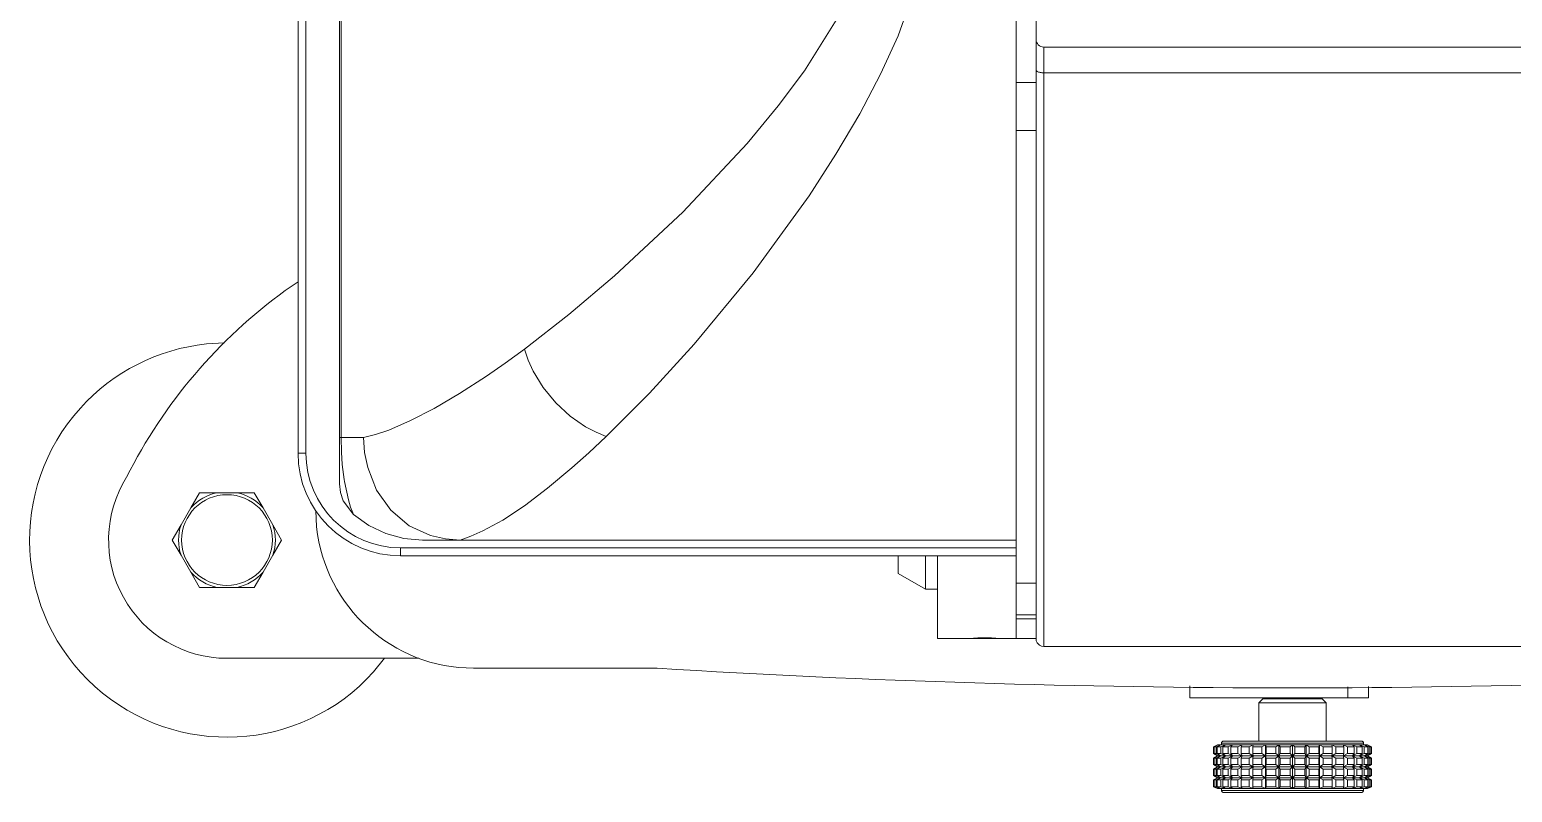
# Model space of a CAD drawing. Header units: millimetres. Extents: x -164867 to 807677, y -316775 to 513985.
# Drawn here: x 244687.3 to 245063, y 460272 to 460465.4 of the extents above; entities that cross this region are included whole.
import ezdxf

# ---------------------------------------------------------------- set-up
doc = ezdxf.new("R2010")
doc.units = ezdxf.units.MM
doc.layers.add('TECHNO', color=7, linetype='Continuous', lineweight=15)

# ---------------------------------------------------------------- blocks, each defined once
blk = doc.blocks.new('20_ Делитель округлитель S30')
at = {"transparency": 33554669}
for p, q in [((-329, 507.81), (-332.84, 505.59)), ((-325.16, 505.59), (-329, 507.81)), ((-337.16, 503.1), (-332.84, 505.59)), ((-325.16, 505.59), (-320.84, 503.1)), ((-337.16, 503.1), (-341, 500.88)), ((-341, 500.88), (-341, 496.45)), ((-317, 500.88), (-320.84, 503.1)), ((-317, 496.45), (-317, 500.88)), ((-341, 491.46), (-341, 496.45)), ((-317, 496.45), (-317, 491.46)), ((-279.27, 499.18), (-279.03, 494.59)), ((-359, 445.33), (-359, 493.95)), ((-341, 491.46), (-341, 487.02)), ((-317, 487.02), (-317, 491.46)), ((-341, 487.02), (-337.16, 484.81)), ((-332.84, 482.31), (-337.16, 484.81)), ((-320.84, 484.81), (-325.16, 482.31)), ((-320.84, 484.81), (-317, 487.02)), ((-332.84, 482.31), (-329, 480.1)), ((-329, 480.1), (-325.16, 482.31)), ((-263.55, 475.95), (-265.72, 479.17)), ((189, 475.95), (-307, 475.95)), ((-307, 473.95), (-307, 475.95)), ((189, 473.95), (-307, 473.95)), ((-321.54, 471.45), (-325.68, 471.23)), ((-322.54, 461.91), (-319.05, 464.53)), ((-322.54, 461.91), (-321.66, 462.25)), ((-321.66, 462.25), (-320.65, 462.61)), ((-320.65, 462.61), (-318.84, 463.16)), ((-319.05, 464.53), (-316.96, 465.22)), ((-318.84, 463.16), (-314.16, 464.16)), ((-316.96, 465.22), (-314.78, 465.45)), ((-314.78, 465.45), (-303, 465.45)), ((-314.16, 464.16), (-313.67, 464.25)), ((-313.67, 464.25), (-309.88, 464.73)), ((-309.88, 464.73), (-306.69, 464.96)), ((-306.69, 464.96), (-303, 465.05)), ((-303.04, 459.35), (-303, 462.27)), ((185, 465.45), (-303, 465.45)), ((-303, 465.05), (-303, 465.45)), ((185, 465.05), (-303, 465.05)), ((-303, 462.27), (-303, 465.05)), ((-322.54, 461.91), (-325.31, 458.02)), ((-310.65, 458.3), (-306.78, 459.08)), ((-306.78, 459.08), (-303.04, 459.35)), ((-303.04, 459.35), (-302.24, 456.34)), ((-359, 454), (-362.46, 456.8)), ((-325.31, 458.02), (-327.34, 453.72)), ((-321.42, 452.46), (-316.34, 456.04)), ((-316.34, 456.04), (-310.65, 458.3)), ((-302.24, 456.34), (-301.1, 452.94)), ((-327.34, 453.72), (-328.58, 449.11)), ((-325.36, 447.76), (-321.42, 452.46)), ((-301.1, 452.94), (-298.73, 447.42)), ((-333, 449.95), (-333, 293.95)), ((-331, 449.95), (-333, 449.95)), ((-331, 449.95), (-331, 293.95)), ((-328.58, 449.11), (-329, 444.37)), ((-327.87, 442.36), (-325.36, 447.76)), ((-298.73, 447.42), (-295.63, 441.42)), ((-329, 434.9), (-329, 444.37)), ((-328.73, 438.61), (-327.87, 442.36)), ((-295.63, 441.42), (-291.85, 434.99)), ((-329, 434.9), (-328.73, 438.61)), ((-329, 293.95), (-329, 434.9)), ((-329, 434.9), (-328.03, 432.17)), ((-328.03, 432.17), (-326.69, 429.08)), ((-291.85, 434.99), (-287.42, 428.18)), ((-361.5, 384.95), (-361.5, 431.45)), ((-326.69, 429.08), (-323.93, 424.06)), ((-287.42, 428.18), (-284.13, 423.45)), ((-323.93, 424.06), (-320.31, 418.6)), ((-284.13, 423.45), (-280.59, 418.59)), ((-320.31, 418.6), (-315.88, 412.75)), ((-283.36, 417.62), (-286.18, 416.33)), ((-280.59, 418.59), (-283.36, 417.62)), ((-280.59, 418.59), (-271.84, 407.36)), ((-290.35, 413.8), (-294.23, 410.63)), ((-286.18, 416.33), (-290.35, 413.8)), ((-315.88, 412.75), (-310.71, 406.55)), ((-294.23, 410.63), (-297.61, 406.98)), ((-310.71, 406.55), (-306.86, 402.25)), ((-297.61, 406.98), (-300.31, 403.07)), ((-271.84, 407.36), (-261.98, 395.72)), ((-306.86, 402.25), (-302.72, 397.83)), ((-300.31, 403.07), (-301.69, 400.43)), ((-301.69, 400.43), (-302.72, 397.83)), ((-302.72, 397.83), (-291.77, 386.92)), ((-261.98, 395.72), (-245.82, 378.46)), ((-291.77, 386.92), (-279.34, 375.58)), ((-245.82, 378.46), (-228.4, 362.14)), ((-279.34, 375.58), (-261.23, 360.65)), ((-228.4, 362.14), (-218.91, 354.28)), ((-261.23, 360.65), (-241.72, 346.47)), ((-218.91, 354.28), (-210.02, 347.63)), ((-241.72, 346.47), (-231.14, 339.63)), ((-210.02, 347.63), (-192.41, 336.67)), ((-231.14, 339.63), (-220.91, 333.63)), ((-220.91, 333.63), (-210.87, 328.37)), ((-210.87, 328.37), (-201.13, 323.91)), ((-337.5, 323.85), (-341.5, 316.92)), ((-333.25, 323.85), (-337.5, 323.85)), ((-333, 323.85), (-333.25, 323.85)), ((-201.13, 323.91), (-181.85, 317.12)), ((-334.08, 316.92), (-341.5, 316.92)), ((-341.5, 313.95), (-341.5, 316.92)), ((-333, 316.92), (-334.08, 316.92)), ((-354, 305.4), (-354, 313.95)), ((-335.05, 313.95), (-354, 313.95)), ((-333, 313.95), (-335.05, 313.95)), ((-354, 305.4), (-354, 298.5)), ((-353.98, 305.24), (-354, 305.4)), ((-353.93, 304.79), (-353.98, 305.24)), ((-353.89, 304.36), (-353.93, 304.79)), ((-353.84, 303.66), (-353.89, 304.36)), ((-353.79, 302.58), (-353.84, 303.66)), ((-353.84, 300.25), (-353.79, 301.33)), ((-353.78, 301.95), (-353.79, 302.58)), ((-353.79, 301.33), (-353.78, 301.95)), ((-354, 298.5), (-353.98, 298.66)), ((-354, 289.95), (-354, 298.5)), ((-353.98, 298.66), (-353.93, 299.11)), ((-353.93, 299.11), (-353.89, 299.55)), ((-353.89, 299.55), (-353.84, 300.25)), ((-354, 293.95), (-354, 288.95)), ((-349, 293.95), (-354, 293.95)), ((-347.94, 293.95), (-349, 293.95)), ((-349, 293.95), (-349, 288.95)), ((-347.94, 288.95), (-347.94, 293.95)), ((-339.97, 293.95), (-347.94, 293.95)), ((-339.97, 293.95), (-225.16, 293.95)), ((-339.97, 288.95), (-339.97, 293.95)), ((-225.16, 288.95), (-225.16, 293.95)), ((-213, 293.95), (-225.16, 293.95)), ((-213, 293.95), (-115.57, 293.95)), ((-213, 288.95), (-213, 293.95)), ((-354, 289.95), (-354, 288.95)), ((-356, 286.95), (-355.91, 287.53)), ((-356, 286.95), (-356, 160.95)), ((-210.5, 286.95), (-356, 286.95)), ((-355.91, 287.53), (-355.66, 288.07)), ((-355.66, 288.07), (-355.33, 288.43)), ((-355.33, 288.43), (-355.11, 288.62)), ((-355.11, 288.62), (-354.58, 288.87)), ((-354.58, 288.87), (-354, 288.95)), ((-349, 288.95), (-354, 288.95)), ((-225.94, 288.95), (-354, 288.95)), ((-347.94, 288.95), (-349, 288.95)), ((-339.97, 288.95), (-347.94, 288.95)), ((-339.97, 288.95), (-225.16, 288.95)), ((-213, 288.95), (-225.94, 288.95)), ((-213, 288.95), (-225.16, 288.95)), ((-213, 288.95), (-205.07, 288.95)), ((-210.5, 286.95), (-210.5, 160.95)), ((-210.5, 286.95), (-204, 286.95)), ((-205.07, 288.95), (-202, 288.95)), ((-205.07, 288.95), (-204.29, 288.95)), ((-204.29, 288.95), (-202, 288.95)), ((-204, 160.95), (-204, 286.95)), ((-202, 288.95), (-116, 288.95)), ((-117.57, 288.95), (-202, 288.95)), ((-369, 249.95), (-369, 209.95)), ((-369, 249.95), (-366.01, 249.95)), ((-393, 241.51), (-392.99, 241.57)), ((-393, 241.07), (-393, 241.51)), ((-393, 241.07), (-393, 206.45)), ((-392.99, 241.57), (-392.96, 241.64)), ((-392.96, 241.64), (-392.93, 241.7)), ((-392.93, 241.7), (-392.89, 241.76)), ((-392.89, 241.76), (-392.85, 241.81)), ((-392.85, 241.81), (-392.79, 241.86)), ((-392.79, 241.86), (-392.73, 241.89)), ((-392.73, 241.89), (-392.67, 241.92)), ((-392.67, 241.92), (-392.6, 241.94)), ((-392.6, 241.94), (-392.53, 241.95)), ((-392.53, 241.95), (-392.5, 241.95)), ((-392.5, 241.95), (-392.5, 236)), ((-392.5, 241.95), (-392.04, 241.95)), ((-391.57, 243.95), (-392.04, 242.95)), ((-392.04, 242.87), (-391.57, 243.91)), ((-391.57, 243.81), (-392.04, 242.87)), ((-392.04, 242.23), (-391.57, 243.34)), ((-391.57, 243.02), (-392.04, 242.23)), ((-392.04, 242.95), (-392.04, 242.87)), ((-392.04, 242.87), (-392.04, 242.23)), ((-392.04, 242.23), (-392.04, 240.96)), ((-392.04, 240.96), (-391.57, 242.1)), ((-391.57, 241.59), (-392.04, 240.96)), ((-392.04, 240.96), (-392.04, 239.12)), ((-391.57, 243.91), (-391.57, 243.95)), ((-389.85, 243.95), (-391.57, 243.95)), ((-389.85, 243.91), (-391.57, 243.91)), ((-391.57, 243.34), (-391.57, 243.81)), ((-389.85, 243.81), (-391.57, 243.81)), ((-389.85, 243.34), (-391.57, 243.34)), ((-391.57, 242.1), (-391.57, 243.02)), ((-389.85, 243.02), (-391.57, 243.02)), ((-389.85, 242.1), (-391.57, 242.1)), ((-391.57, 240.25), (-391.57, 241.59)), ((-389.85, 241.59), (-391.57, 241.59)), ((-389.85, 243.91), (-389.85, 243.95)), ((-389.85, 243.95), (-389.27, 242.95)), ((-389.27, 242.87), (-389.85, 243.91)), ((-389.85, 243.81), (-389.27, 242.87)), ((-389.85, 243.34), (-389.85, 243.81)), ((-389.27, 242.23), (-389.85, 243.34)), ((-389.85, 242.1), (-389.85, 243.02)), ((-389.85, 243.02), (-389.27, 242.23)), ((-389.27, 240.96), (-389.85, 242.1)), ((-389.85, 241.59), (-389.27, 240.96)), ((-389.85, 240.25), (-389.85, 241.59)), ((-389.27, 242.95), (-388.69, 243.95)), ((-388.69, 243.91), (-389.27, 242.87)), ((-389.27, 242.87), (-388.69, 243.81)), ((-388.69, 243.34), (-389.27, 242.23)), ((-389.27, 242.23), (-388.69, 243.02)), ((-389.27, 242.95), (-389.27, 242.87)), ((-389.27, 242.87), (-389.27, 242.23)), ((-389.27, 242.23), (-389.27, 240.96)), ((-388.69, 242.1), (-389.27, 240.96)), ((-389.27, 240.96), (-388.69, 241.59)), ((-389.27, 240.96), (-389.27, 239.12)), ((-388.69, 243.95), (-388.69, 243.91)), ((-387.08, 243.95), (-388.69, 243.95)), ((-387.08, 243.91), (-388.69, 243.91)), ((-388.69, 243.81), (-388.69, 243.34)), ((-387.08, 243.81), (-388.69, 243.81)), ((-387.08, 243.34), (-388.69, 243.34)), ((-387.08, 243.02), (-388.69, 243.02)), ((-388.69, 243.02), (-388.69, 242.1)), ((-387.08, 242.1), (-388.69, 242.1)), ((-388.69, 241.59), (-388.69, 240.25)), ((-387.08, 241.59), (-388.69, 241.59)), ((-387.08, 243.91), (-387.08, 243.95)), ((-387.08, 243.95), (-386.5, 242.95)), ((-386.5, 242.87), (-387.08, 243.91)), ((-387.08, 243.34), (-387.08, 243.81)), ((-387.08, 243.81), (-386.5, 242.87)), ((-386.5, 242.23), (-387.08, 243.34)), ((-387.08, 242.1), (-387.08, 243.02)), ((-387.08, 243.02), (-386.5, 242.23)), ((-386.5, 240.96), (-387.08, 242.1)), ((-387.08, 240.25), (-387.08, 241.59)), ((-387.08, 241.59), (-386.5, 240.96)), ((-385.92, 243.95), (-386.5, 242.95)), ((-385.92, 243.91), (-386.5, 242.87)), ((-386.5, 242.87), (-385.92, 243.81)), ((-385.92, 243.34), (-386.5, 242.23)), ((-386.5, 242.23), (-385.92, 243.02)), ((-386.5, 242.95), (-386.5, 242.87)), ((-386.5, 242.87), (-386.5, 242.23)), ((-386.5, 242.23), (-386.5, 240.96)), ((-385.92, 242.1), (-386.5, 240.96)), ((-386.5, 240.96), (-385.92, 241.59)), ((-386.5, 240.96), (-386.5, 239.12)), ((-385.92, 243.95), (-385.92, 243.91)), ((-384.31, 243.95), (-385.92, 243.95)), ((-384.31, 243.91), (-385.92, 243.91)), ((-384.31, 243.81), (-385.92, 243.81)), ((-385.92, 243.81), (-385.92, 243.34)), ((-384.31, 243.34), (-385.92, 243.34)), ((-385.92, 243.02), (-385.92, 242.1)), ((-384.31, 243.02), (-385.92, 243.02)), ((-384.31, 242.1), (-385.92, 242.1)), ((-385.92, 241.59), (-385.92, 240.25)), ((-384.31, 241.59), (-385.92, 241.59)), ((-384.31, 243.91), (-384.31, 243.95)), ((-384.31, 243.95), (-383.73, 242.95)), ((-383.73, 242.87), (-384.31, 243.91)), ((-384.31, 243.81), (-383.73, 242.87)), ((-384.31, 243.34), (-384.31, 243.81)), ((-383.73, 242.23), (-384.31, 243.34)), ((-384.31, 242.1), (-384.31, 243.02)), ((-384.31, 243.02), (-383.73, 242.23)), ((-383.73, 240.96), (-384.31, 242.1)), ((-384.31, 240.25), (-384.31, 241.59)), ((-384.31, 241.59), (-383.73, 240.96)), ((-383.15, 243.95), (-383.73, 242.95)), ((-383.15, 243.91), (-383.73, 242.87)), ((-383.73, 242.87), (-383.15, 243.81)), ((-383.15, 243.34), (-383.73, 242.23)), ((-383.73, 242.23), (-383.15, 243.02)), ((-383.73, 242.95), (-383.73, 242.87)), ((-383.73, 242.87), (-383.73, 242.23)), ((-383.73, 242.23), (-383.73, 240.96)), ((-383.15, 242.1), (-383.73, 240.96)), ((-383.73, 240.96), (-383.15, 241.59)), ((-383.73, 240.96), (-383.73, 239.12)), ((-383.15, 243.95), (-383.15, 243.91)), ((-381.43, 243.95), (-383.15, 243.95)), ((-381.43, 243.91), (-383.15, 243.91)), ((-383.15, 243.81), (-383.15, 243.34)), ((-381.43, 243.81), (-383.15, 243.81)), ((-381.43, 243.34), (-383.15, 243.34)), ((-383.15, 243.02), (-383.15, 242.1)), ((-381.43, 243.02), (-383.15, 243.02)), ((-381.43, 242.1), (-383.15, 242.1)), ((-383.15, 241.59), (-383.15, 240.25)), ((-381.43, 241.59), (-383.15, 241.59)), ((-381.43, 243.95), (-381.43, 243.91)), ((-381.43, 243.95), (-380.96, 242.95)), ((-381.43, 243.91), (-380.96, 242.87)), ((-381.43, 243.81), (-381.43, 243.34)), ((-380.96, 242.87), (-381.43, 243.81)), ((-381.43, 243.34), (-380.96, 242.23)), ((-380.96, 242.23), (-381.43, 243.02)), ((-381.43, 243.02), (-381.43, 242.1)), ((-381.43, 242.1), (-380.96, 240.96)), ((-381.43, 241.59), (-381.43, 240.25)), ((-380.96, 240.96), (-381.43, 241.59)), ((-380.96, 242.95), (-380.96, 242.87)), ((-380.96, 242.87), (-380.96, 242.23)), ((-380.96, 242.23), (-380.96, 240.96)), ((-380.96, 241.95), (-380.5, 241.95)), ((-380.96, 240.96), (-380.96, 239.12)), ((-380.5, 241.95), (-380.5, 224.58)), ((-380.47, 241.95), (-380.5, 241.95)), ((-380.4, 241.94), (-380.47, 241.95)), ((-380.33, 241.92), (-380.4, 241.94)), ((-380.27, 241.89), (-380.33, 241.92)), ((-380.21, 241.86), (-380.27, 241.89)), ((-380.15, 241.81), (-380.21, 241.86)), ((-380.11, 241.76), (-380.15, 241.81)), ((-380.07, 241.7), (-380.11, 241.76)), ((-380.04, 241.64), (-380.07, 241.7)), ((-380.01, 241.57), (-380.04, 241.64)), ((-380, 241.51), (-380.01, 241.57)), ((-380, 241.45), (-380, 241.51)), ((-380, 241.45), (-380, 229.36)), ((-392.04, 239.12), (-391.57, 240.25)), ((-391.57, 239.56), (-392.04, 239.12)), ((-392.04, 239.12), (-392.04, 236.75)), ((-392.04, 236.75), (-391.57, 237.84)), ((-391.57, 237), (-392.04, 236.75)), ((-392.04, 236.75), (-392.04, 233.96)), ((-389.85, 240.25), (-391.57, 240.25)), ((-391.57, 237.84), (-391.57, 239.56)), ((-389.85, 239.56), (-391.57, 239.56)), ((-389.85, 237.84), (-391.57, 237.84)), ((-391.57, 234.96), (-391.57, 237)), ((-389.85, 237), (-391.57, 237)), ((-389.27, 239.12), (-389.85, 240.25)), ((-389.85, 237.84), (-389.85, 239.56)), ((-389.85, 239.56), (-389.27, 239.12)), ((-389.27, 236.75), (-389.85, 237.84)), ((-389.85, 234.96), (-389.85, 237)), ((-389.85, 237), (-389.27, 236.75)), ((-388.69, 240.25), (-389.27, 239.12)), ((-389.27, 239.12), (-388.69, 239.56)), ((-389.27, 239.12), (-389.27, 236.75)), ((-388.69, 237.84), (-389.27, 236.75)), ((-389.27, 236.75), (-388.69, 237)), ((-389.27, 236.75), (-389.27, 233.96)), ((-387.08, 240.25), (-388.69, 240.25)), ((-388.69, 239.56), (-388.69, 237.84)), ((-387.08, 239.56), (-388.69, 239.56)), ((-387.08, 237.84), (-388.69, 237.84)), ((-387.08, 237), (-388.69, 237)), ((-388.69, 237), (-388.69, 234.96)), ((-386.5, 239.12), (-387.08, 240.25)), ((-387.08, 237.84), (-387.08, 239.56)), ((-387.08, 239.56), (-386.5, 239.12)), ((-386.5, 236.75), (-387.08, 237.84)), ((-387.08, 234.96), (-387.08, 237)), ((-387.08, 237), (-386.5, 236.75)), ((-385.92, 240.25), (-386.5, 239.12)), ((-386.5, 239.12), (-385.92, 239.56)), ((-386.5, 239.12), (-386.5, 236.75)), ((-385.92, 237.84), (-386.5, 236.75)), ((-386.5, 236.75), (-385.92, 237)), ((-386.5, 236.75), (-386.5, 233.96)), ((-384.31, 240.25), (-385.92, 240.25)), ((-385.92, 239.56), (-385.92, 237.84)), ((-384.31, 239.56), (-385.92, 239.56)), ((-384.31, 237.84), (-385.92, 237.84)), ((-385.92, 237), (-385.92, 234.96)), ((-384.31, 237), (-385.92, 237)), ((-383.73, 239.12), (-384.31, 240.25)), ((-384.31, 237.84), (-384.31, 239.56)), ((-384.31, 239.56), (-383.73, 239.12)), ((-383.73, 236.75), (-384.31, 237.84)), ((-384.31, 237), (-383.73, 236.75)), ((-384.31, 234.96), (-384.31, 237)), ((-383.15, 240.25), (-383.73, 239.12)), ((-383.73, 239.12), (-383.15, 239.56)), ((-383.73, 239.12), (-383.73, 236.75)), ((-383.15, 237.84), (-383.73, 236.75)), ((-383.73, 236.75), (-383.15, 237)), ((-383.73, 236.75), (-383.73, 233.96)), ((-381.43, 240.25), (-383.15, 240.25)), ((-383.15, 239.56), (-383.15, 237.84)), ((-381.43, 239.56), (-383.15, 239.56)), ((-381.43, 237.84), (-383.15, 237.84)), ((-383.15, 237), (-383.15, 234.96)), ((-381.43, 237), (-383.15, 237)), ((-381.43, 240.25), (-380.96, 239.12)), ((-381.43, 239.56), (-381.43, 237.84)), ((-380.96, 239.12), (-381.43, 239.56)), ((-381.43, 237.84), (-380.96, 236.75)), ((-380.96, 236.75), (-381.43, 237)), ((-381.43, 237), (-381.43, 234.96)), ((-380.96, 239.12), (-380.96, 236.75)), ((-380.96, 236.75), (-380.96, 233.96)), ((-392.5, 236), (-392.5, 205.95)), ((-392.04, 233.96), (-391.57, 234.96)), ((-391.57, 233.99), (-392.04, 233.96)), ((-392.04, 233.96), (-392.04, 230.82)), ((-389.85, 234.96), (-391.57, 234.96)), ((-391.57, 231.71), (-391.57, 233.99)), ((-389.85, 233.99), (-391.57, 233.99)), ((-389.27, 233.96), (-389.85, 234.96)), ((-389.85, 231.71), (-389.85, 233.99)), ((-389.85, 233.99), (-389.27, 233.96)), ((-388.69, 234.96), (-389.27, 233.96)), ((-389.27, 233.96), (-388.69, 233.99)), ((-389.27, 233.96), (-389.27, 230.82)), ((-387.08, 234.96), (-388.69, 234.96)), ((-388.69, 233.99), (-388.69, 231.71)), ((-387.08, 233.99), (-388.69, 233.99)), ((-386.5, 233.96), (-387.08, 234.96)), ((-387.08, 231.71), (-387.08, 233.99)), ((-387.08, 233.99), (-386.5, 233.96)), ((-385.92, 234.96), (-386.5, 233.96)), ((-386.5, 233.96), (-385.92, 233.99)), ((-386.5, 233.96), (-386.5, 230.82)), ((-384.31, 234.96), (-385.92, 234.96)), ((-385.92, 233.99), (-385.92, 231.71)), ((-384.31, 233.99), (-385.92, 233.99)), ((-383.73, 233.96), (-384.31, 234.96)), ((-384.31, 231.71), (-384.31, 233.99)), ((-384.31, 233.99), (-383.73, 233.96)), ((-383.15, 234.96), (-383.73, 233.96)), ((-383.73, 233.96), (-383.15, 233.99)), ((-383.73, 233.96), (-383.73, 230.82)), ((-381.43, 234.96), (-383.15, 234.96)), ((-383.15, 233.99), (-383.15, 231.71)), ((-381.43, 233.99), (-383.15, 233.99)), ((-381.43, 234.96), (-380.96, 233.96)), ((-381.43, 233.99), (-381.43, 231.71)), ((-380.96, 233.96), (-381.43, 233.99)), ((-380.96, 233.96), (-380.96, 230.82)), ((-392.04, 230.82), (-391.57, 231.71)), ((-391.57, 230.64), (-392.04, 230.82)), ((-392.04, 230.82), (-392.04, 227.44)), ((-389.27, 230.82), (-392.04, 230.82)), ((-389.85, 231.71), (-391.57, 231.71)), ((-391.57, 228.19), (-391.57, 230.64)), ((-389.85, 230.64), (-391.57, 230.64)), ((-389.27, 230.82), (-389.85, 231.71)), ((-389.85, 230.64), (-389.27, 230.82)), ((-389.85, 228.19), (-389.85, 230.64)), ((-388.69, 231.71), (-389.27, 230.82)), ((-389.27, 230.82), (-388.69, 230.64)), ((-386.5, 230.82), (-389.27, 230.82)), ((-389.27, 230.82), (-389.27, 227.44)), ((-387.08, 231.71), (-388.69, 231.71)), ((-388.69, 230.64), (-388.69, 228.19)), ((-387.08, 230.64), (-388.69, 230.64)), ((-386.5, 230.82), (-387.08, 231.71)), ((-387.08, 230.64), (-386.5, 230.82)), ((-387.08, 228.19), (-387.08, 230.64)), ((-385.92, 231.71), (-386.5, 230.82)), ((-386.5, 230.82), (-386.5, 227.44)), ((-383.73, 230.82), (-386.5, 230.82)), ((-386.5, 230.82), (-385.92, 230.64)), ((-384.31, 231.71), (-385.92, 231.71)), ((-384.31, 230.64), (-385.92, 230.64)), ((-385.92, 230.64), (-385.92, 228.19)), ((-383.73, 230.82), (-384.31, 231.71)), ((-384.31, 230.64), (-383.73, 230.82)), ((-384.31, 228.19), (-384.31, 230.64)), ((-383.15, 231.71), (-383.73, 230.82)), ((-380.96, 230.82), (-383.73, 230.82)), ((-383.73, 230.82), (-383.73, 227.44)), ((-383.73, 230.82), (-383.15, 230.64)), ((-381.43, 231.71), (-383.15, 231.71)), ((-383.15, 230.64), (-383.15, 228.19)), ((-381.43, 230.64), (-383.15, 230.64)), ((-381.43, 231.71), (-380.96, 230.82)), ((-380.96, 230.82), (-381.43, 230.64)), ((-381.43, 230.64), (-381.43, 228.19)), ((-380.96, 230.82), (-380.96, 227.44)), ((-370.3, 232.45), (-380, 232.45)), ((-380, 229.36), (-380, 206.84)), ((-370.3, 232.45), (-370.3, 226.58)), ((-370.3, 232.45), (-369.3, 231.45)), ((-369.3, 231.45), (-369.3, 216.45)), ((-369, 229.29), (-369.3, 229.29)), ((-392.04, 227.44), (-391.57, 228.19)), ((-392.04, 227.44), (-392.04, 223.95)), ((-391.57, 227.06), (-392.04, 227.44)), ((-389.27, 227.44), (-392.04, 227.44)), ((-389.85, 228.19), (-391.57, 228.19)), ((-391.57, 224.53), (-391.57, 227.06)), ((-389.85, 227.06), (-391.57, 227.06)), ((-389.27, 227.44), (-389.85, 228.19)), ((-389.85, 227.06), (-389.27, 227.44)), ((-389.85, 224.53), (-389.85, 227.06)), ((-388.69, 228.19), (-389.27, 227.44)), ((-386.5, 227.44), (-389.27, 227.44)), ((-389.27, 227.44), (-389.27, 223.95)), ((-389.27, 227.44), (-388.69, 227.06)), ((-387.08, 228.19), (-388.69, 228.19)), ((-387.08, 227.06), (-388.69, 227.06)), ((-388.69, 227.06), (-388.69, 224.53)), ((-386.5, 227.44), (-387.08, 228.19)), ((-387.08, 227.06), (-386.5, 227.44)), ((-387.08, 224.53), (-387.08, 227.06)), ((-385.92, 228.19), (-386.5, 227.44)), ((-383.73, 227.44), (-386.5, 227.44)), ((-386.5, 227.44), (-385.92, 227.06)), ((-386.5, 227.44), (-386.5, 223.95)), ((-384.31, 228.19), (-385.92, 228.19)), ((-385.92, 227.06), (-385.92, 224.53)), ((-384.31, 227.06), (-385.92, 227.06)), ((-383.73, 227.44), (-384.31, 228.19)), ((-384.31, 227.06), (-383.73, 227.44)), ((-384.31, 224.53), (-384.31, 227.06)), ((-383.15, 228.19), (-383.73, 227.44)), ((-383.73, 227.44), (-383.15, 227.06)), ((-380.96, 227.44), (-383.73, 227.44)), ((-383.73, 227.44), (-383.73, 223.95)), ((-381.43, 228.19), (-383.15, 228.19)), ((-383.15, 227.06), (-383.15, 224.53)), ((-381.43, 227.06), (-383.15, 227.06)), ((-381.43, 228.19), (-380.96, 227.44)), ((-380.96, 227.44), (-381.43, 227.06)), ((-381.43, 227.06), (-381.43, 224.53)), ((-380.96, 227.44), (-380.96, 223.95)), ((-370.3, 226.58), (-370.3, 215.45)), ((-392.04, 223.95), (-391.57, 224.53)), ((-391.57, 223.38), (-392.04, 223.95)), ((-392.04, 223.95), (-392.04, 220.46)), ((-389.27, 223.95), (-392.04, 223.95)), ((-389.85, 224.53), (-391.57, 224.53)), ((-391.57, 220.84), (-391.57, 223.38)), ((-389.85, 223.38), (-391.57, 223.38)), ((-389.27, 223.95), (-389.85, 224.53)), ((-389.85, 223.38), (-389.27, 223.95)), ((-389.85, 220.84), (-389.85, 223.38)), ((-388.69, 224.53), (-389.27, 223.95)), ((-389.27, 223.95), (-388.69, 223.38)), ((-389.27, 223.95), (-389.27, 220.46)), ((-386.5, 223.95), (-389.27, 223.95)), ((-387.08, 224.53), (-388.69, 224.53)), ((-387.08, 223.38), (-388.69, 223.38)), ((-388.69, 223.38), (-388.69, 220.84)), ((-386.5, 223.95), (-387.08, 224.53)), ((-387.08, 223.38), (-386.5, 223.95)), ((-387.08, 220.84), (-387.08, 223.38)), ((-385.92, 224.53), (-386.5, 223.95)), ((-386.5, 223.95), (-386.5, 220.46)), ((-386.5, 223.95), (-385.92, 223.38)), ((-383.73, 223.95), (-386.5, 223.95)), ((-384.31, 224.53), (-385.92, 224.53)), ((-385.92, 223.38), (-385.92, 220.84)), ((-384.31, 223.38), (-385.92, 223.38)), ((-383.73, 223.95), (-384.31, 224.53)), ((-384.31, 223.38), (-383.73, 223.95)), ((-384.31, 220.84), (-384.31, 223.38)), ((-383.15, 224.53), (-383.73, 223.95)), ((-383.73, 223.95), (-383.15, 223.38)), ((-383.73, 223.95), (-383.73, 220.46)), ((-380.96, 223.95), (-383.73, 223.95)), ((-381.43, 224.53), (-383.15, 224.53)), ((-383.15, 223.38), (-383.15, 220.84)), ((-381.43, 223.38), (-383.15, 223.38)), ((-381.43, 224.53), (-380.96, 223.95)), ((-380.96, 223.95), (-381.43, 223.38)), ((-381.43, 223.38), (-381.43, 220.84)), ((-380.96, 223.95), (-380.96, 220.46)), ((-380.5, 224.58), (-380.5, 205.95)), ((-392.04, 220.46), (-391.57, 220.84)), ((-392.04, 220.46), (-392.04, 217.09)), ((-389.27, 220.46), (-392.04, 220.46)), ((-391.57, 219.72), (-392.04, 220.46)), ((-389.85, 220.84), (-391.57, 220.84)), ((-391.57, 217.26), (-391.57, 219.72)), ((-389.85, 219.72), (-391.57, 219.72)), ((-389.27, 220.46), (-389.85, 220.84)), ((-389.85, 219.72), (-389.27, 220.46)), ((-389.85, 217.26), (-389.85, 219.72)), ((-388.69, 220.84), (-389.27, 220.46)), ((-389.27, 220.46), (-389.27, 217.09)), ((-389.27, 220.46), (-388.69, 219.72)), ((-386.5, 220.46), (-389.27, 220.46)), ((-387.08, 220.84), (-388.69, 220.84)), ((-388.69, 219.72), (-388.69, 217.26)), ((-387.08, 219.72), (-388.69, 219.72)), ((-386.5, 220.46), (-387.08, 220.84)), ((-387.08, 219.72), (-386.5, 220.46)), ((-387.08, 217.26), (-387.08, 219.72)), ((-385.92, 220.84), (-386.5, 220.46)), ((-383.73, 220.46), (-386.5, 220.46)), ((-386.5, 220.46), (-386.5, 217.09)), ((-386.5, 220.46), (-385.92, 219.72)), ((-384.31, 220.84), (-385.92, 220.84)), ((-384.31, 219.72), (-385.92, 219.72)), ((-385.92, 219.72), (-385.92, 217.26)), ((-383.73, 220.46), (-384.31, 220.84)), ((-384.31, 219.72), (-383.73, 220.46)), ((-384.31, 217.26), (-384.31, 219.72)), ((-383.15, 220.84), (-383.73, 220.46)), ((-380.96, 220.46), (-383.73, 220.46)), ((-383.73, 220.46), (-383.73, 217.09)), ((-383.73, 220.46), (-383.15, 219.72)), ((-381.43, 220.84), (-383.15, 220.84)), ((-383.15, 219.72), (-383.15, 217.26)), ((-381.43, 219.72), (-383.15, 219.72)), ((-381.43, 220.84), (-380.96, 220.46)), ((-380.96, 220.46), (-381.43, 219.72)), ((-381.43, 219.72), (-381.43, 217.26)), ((-380.96, 220.46), (-380.96, 217.09)), ((-369, 218.62), (-369.3, 218.62)), ((-392.04, 217.09), (-391.57, 217.26)), ((-391.57, 216.2), (-392.04, 217.09)), ((-392.04, 217.09), (-392.04, 213.95)), ((-389.27, 217.09), (-392.04, 217.09)), ((-389.85, 217.26), (-391.57, 217.26)), ((-391.57, 213.92), (-391.57, 216.2)), ((-389.85, 216.2), (-391.57, 216.2)), ((-389.27, 217.09), (-389.85, 217.26)), ((-389.85, 216.2), (-389.27, 217.09)), ((-389.85, 213.92), (-389.85, 216.2)), ((-388.69, 217.26), (-389.27, 217.09)), ((-389.27, 217.09), (-389.27, 213.95)), ((-386.5, 217.09), (-389.27, 217.09)), ((-389.27, 217.09), (-388.69, 216.2)), ((-387.08, 217.26), (-388.69, 217.26)), ((-387.08, 216.2), (-388.69, 216.2)), ((-388.69, 216.2), (-388.69, 213.92)), ((-386.5, 217.09), (-387.08, 217.26)), ((-387.08, 216.2), (-386.5, 217.09)), ((-387.08, 213.92), (-387.08, 216.2)), ((-385.92, 217.26), (-386.5, 217.09)), ((-386.5, 217.09), (-386.5, 213.95)), ((-386.5, 217.09), (-385.92, 216.2)), ((-383.73, 217.09), (-386.5, 217.09)), ((-384.31, 217.26), (-385.92, 217.26)), ((-385.92, 216.2), (-385.92, 213.92)), ((-384.31, 216.2), (-385.92, 216.2)), ((-383.73, 217.09), (-384.31, 217.26)), ((-384.31, 216.2), (-383.73, 217.09)), ((-384.31, 213.92), (-384.31, 216.2)), ((-383.15, 217.26), (-383.73, 217.09)), ((-383.73, 217.09), (-383.15, 216.2)), ((-383.73, 217.09), (-383.73, 213.95)), ((-380.96, 217.09), (-383.73, 217.09)), ((-381.43, 217.26), (-383.15, 217.26)), ((-381.43, 216.2), (-383.15, 216.2)), ((-383.15, 216.2), (-383.15, 213.92)), ((-381.43, 217.26), (-380.96, 217.09)), ((-380.96, 217.09), (-381.43, 216.2)), ((-381.43, 216.2), (-381.43, 213.92)), ((-380.96, 217.09), (-380.96, 213.95)), ((-370.3, 215.45), (-380, 215.45)), ((-370.3, 215.45), (-369.3, 216.45)), ((-391.57, 212.94), (-392.04, 213.95)), ((-392.04, 213.95), (-391.57, 213.92)), ((-392.04, 213.95), (-392.04, 211.15)), ((-391.57, 210.06), (-392.04, 211.15)), ((-392.04, 211.15), (-391.57, 210.91)), ((-392.04, 211.15), (-392.04, 208.79)), ((-389.85, 213.92), (-391.57, 213.92)), ((-389.85, 212.94), (-391.57, 212.94)), ((-391.57, 210.91), (-391.57, 212.94)), ((-389.85, 210.91), (-391.57, 210.91)), ((-389.27, 213.95), (-389.85, 213.92)), ((-389.85, 212.94), (-389.27, 213.95)), ((-389.85, 210.91), (-389.85, 212.94)), ((-389.85, 210.06), (-389.27, 211.15)), ((-389.27, 211.15), (-389.85, 210.91)), ((-389.27, 213.95), (-388.69, 212.94)), ((-388.69, 213.92), (-389.27, 213.95)), ((-389.27, 213.95), (-389.27, 211.15)), ((-389.27, 211.15), (-388.69, 210.06)), ((-389.27, 211.15), (-389.27, 208.79)), ((-388.69, 210.91), (-389.27, 211.15)), ((-387.08, 213.92), (-388.69, 213.92)), ((-388.69, 212.94), (-388.69, 210.91)), ((-387.08, 212.94), (-388.69, 212.94)), ((-387.08, 210.91), (-388.69, 210.91)), ((-386.5, 213.95), (-387.08, 213.92)), ((-387.08, 212.94), (-386.5, 213.95)), ((-387.08, 210.91), (-387.08, 212.94)), ((-387.08, 210.06), (-386.5, 211.15)), ((-386.5, 211.15), (-387.08, 210.91)), ((-385.92, 213.92), (-386.5, 213.95)), ((-386.5, 213.95), (-385.92, 212.94)), ((-386.5, 213.95), (-386.5, 211.15)), ((-385.92, 210.91), (-386.5, 211.15)), ((-386.5, 211.15), (-386.5, 208.79)), ((-386.5, 211.15), (-385.92, 210.06)), ((-384.31, 213.92), (-385.92, 213.92)), ((-384.31, 212.94), (-385.92, 212.94)), ((-385.92, 212.94), (-385.92, 210.91)), ((-384.31, 210.91), (-385.92, 210.91)), ((-383.73, 213.95), (-384.31, 213.92)), ((-384.31, 212.94), (-383.73, 213.95)), ((-384.31, 210.91), (-384.31, 212.94)), ((-383.73, 211.15), (-384.31, 210.91)), ((-384.31, 210.06), (-383.73, 211.15)), ((-383.73, 213.95), (-383.73, 211.15)), ((-383.73, 213.95), (-383.15, 212.94)), ((-383.15, 213.92), (-383.73, 213.95)), ((-383.73, 211.15), (-383.73, 208.79)), ((-383.73, 211.15), (-383.15, 210.06)), ((-383.15, 210.91), (-383.73, 211.15)), ((-381.43, 213.92), (-383.15, 213.92)), ((-383.15, 212.94), (-383.15, 210.91)), ((-381.43, 212.94), (-383.15, 212.94)), ((-381.43, 210.91), (-383.15, 210.91)), ((-380.96, 213.95), (-381.43, 212.94)), ((-381.43, 213.92), (-380.96, 213.95)), ((-381.43, 212.94), (-381.43, 210.91)), ((-381.43, 210.91), (-380.96, 211.15)), ((-380.96, 211.15), (-381.43, 210.06)), ((-380.96, 213.95), (-380.96, 211.15)), ((-380.96, 211.15), (-380.96, 208.79)), ((-392.04, 208.79), (-392.04, 206.94)), ((-391.57, 207.65), (-392.04, 208.79)), ((-392.04, 208.79), (-391.57, 208.34)), ((-392.04, 206.94), (-392.04, 205.68)), ((-391.57, 205.8), (-392.04, 206.94)), ((-392.04, 206.94), (-391.57, 206.31)), ((-391.57, 208.34), (-391.57, 210.06)), ((-389.85, 210.06), (-391.57, 210.06)), ((-389.85, 208.34), (-391.57, 208.34)), ((-389.85, 207.65), (-391.57, 207.65)), ((-391.57, 206.31), (-391.57, 207.65)), ((-389.85, 208.34), (-389.85, 210.06)), ((-389.85, 207.65), (-389.27, 208.79)), ((-389.27, 208.79), (-389.85, 208.34)), ((-389.85, 206.31), (-389.85, 207.65)), ((-389.85, 205.8), (-389.27, 206.94)), ((-389.27, 206.94), (-389.85, 206.31)), ((-389.27, 208.79), (-388.69, 207.65)), ((-389.27, 208.79), (-389.27, 206.94)), ((-388.69, 208.34), (-389.27, 208.79)), ((-389.27, 206.94), (-388.69, 205.8)), ((-389.27, 206.94), (-389.27, 205.68)), ((-388.69, 206.31), (-389.27, 206.94)), ((-387.08, 210.06), (-388.69, 210.06)), ((-388.69, 210.06), (-388.69, 208.34)), ((-387.08, 208.34), (-388.69, 208.34)), ((-387.08, 207.65), (-388.69, 207.65)), ((-388.69, 207.65), (-388.69, 206.31)), ((-387.08, 208.34), (-387.08, 210.06)), ((-387.08, 207.65), (-386.5, 208.79)), ((-386.5, 208.79), (-387.08, 208.34)), ((-387.08, 206.31), (-387.08, 207.65)), ((-387.08, 205.8), (-386.5, 206.94)), ((-386.5, 206.94), (-387.08, 206.31)), ((-386.5, 208.79), (-386.5, 206.94)), ((-386.5, 208.79), (-385.92, 207.65)), ((-385.92, 208.34), (-386.5, 208.79)), ((-386.5, 206.94), (-385.92, 205.8)), ((-386.5, 206.94), (-386.5, 205.68)), ((-385.92, 206.31), (-386.5, 206.94)), ((-385.92, 210.06), (-385.92, 208.34)), ((-384.31, 210.06), (-385.92, 210.06)), ((-384.31, 208.34), (-385.92, 208.34)), ((-384.31, 207.65), (-385.92, 207.65)), ((-385.92, 207.65), (-385.92, 206.31)), ((-384.31, 208.34), (-384.31, 210.06)), ((-383.73, 208.79), (-384.31, 208.34)), ((-384.31, 207.65), (-383.73, 208.79)), ((-384.31, 206.31), (-384.31, 207.65)), ((-383.73, 206.94), (-384.31, 206.31)), ((-384.31, 205.8), (-383.73, 206.94)), ((-383.15, 208.34), (-383.73, 208.79)), ((-383.73, 208.79), (-383.73, 206.94)), ((-383.73, 208.79), (-383.15, 207.65)), ((-383.73, 206.94), (-383.15, 205.8)), ((-383.73, 206.94), (-383.73, 205.68)), ((-383.15, 206.31), (-383.73, 206.94)), ((-381.43, 210.06), (-383.15, 210.06)), ((-383.15, 210.06), (-383.15, 208.34)), ((-381.43, 208.34), (-383.15, 208.34)), ((-381.43, 207.65), (-383.15, 207.65)), ((-383.15, 207.65), (-383.15, 206.31)), ((-381.43, 210.06), (-381.43, 208.34)), ((-380.96, 208.79), (-381.43, 207.65)), ((-381.43, 208.34), (-380.96, 208.79)), ((-381.43, 207.65), (-381.43, 206.31)), ((-380.96, 206.94), (-381.43, 205.8)), ((-381.43, 206.31), (-380.96, 206.94)), ((-380.96, 208.79), (-380.96, 206.94)), ((-380.96, 206.94), (-380.96, 205.68)), ((-380, 206.84), (-380, 206.4)), ((-369, 209.95), (-369, 206.45)), ((-369, 209.95), (-366.24, 209.95)), ((-393, 206.4), (-393, 206.45)), ((-392.99, 206.33), (-393, 206.4)), ((-392.96, 206.27), (-392.99, 206.33)), ((-392.93, 206.2), (-392.96, 206.27)), ((-392.89, 206.14), (-392.93, 206.2)), ((-392.85, 206.09), (-392.89, 206.14)), ((-392.79, 206.05), (-392.85, 206.09)), ((-392.73, 206.01), (-392.79, 206.05)), ((-392.67, 205.98), (-392.73, 206.01)), ((-392.6, 205.96), (-392.67, 205.98)), ((-392.53, 205.95), (-392.6, 205.96)), ((-392.5, 205.95), (-392.53, 205.95)), ((-392.04, 205.95), (-392.5, 205.95)), ((-392.04, 205.68), (-392.04, 205.03)), ((-391.57, 204.57), (-392.04, 205.68)), ((-392.04, 205.68), (-391.57, 204.88)), ((-391.57, 203.99), (-392.04, 205.03)), ((-392.04, 205.03), (-391.57, 204.1)), ((-392.04, 205.03), (-392.04, 204.95)), ((-391.57, 203.95), (-392.04, 204.95)), ((-389.85, 206.31), (-391.57, 206.31)), ((-389.85, 205.8), (-391.57, 205.8)), ((-391.57, 204.88), (-391.57, 205.8)), ((-389.85, 204.88), (-391.57, 204.88)), ((-391.57, 204.1), (-391.57, 204.57)), ((-389.85, 204.57), (-391.57, 204.57)), ((-389.85, 204.1), (-391.57, 204.1)), ((-391.57, 203.95), (-391.57, 203.99)), ((-389.85, 203.99), (-391.57, 203.99)), ((-389.85, 203.95), (-391.57, 203.95)), ((-389.85, 204.88), (-389.85, 205.8)), ((-389.27, 205.68), (-389.85, 204.88)), ((-389.85, 204.57), (-389.27, 205.68)), ((-389.85, 203.99), (-389.27, 205.03)), ((-389.27, 205.03), (-389.85, 204.1)), ((-389.85, 203.95), (-389.27, 204.95)), ((-389.85, 204.1), (-389.85, 204.57)), ((-389.85, 203.95), (-389.85, 203.99)), ((-388.69, 204.88), (-389.27, 205.68)), ((-389.27, 205.68), (-388.69, 204.57)), ((-389.27, 205.68), (-389.27, 205.03)), ((-388.69, 204.1), (-389.27, 205.03)), ((-389.27, 205.03), (-389.27, 204.95)), ((-389.27, 205.03), (-388.69, 203.99)), ((-388.69, 203.95), (-389.27, 204.95)), ((-387.08, 206.31), (-388.69, 206.31)), ((-388.69, 205.8), (-388.69, 204.88)), ((-387.08, 205.8), (-388.69, 205.8)), ((-387.08, 204.88), (-388.69, 204.88)), ((-388.69, 204.57), (-388.69, 204.1)), ((-387.08, 204.57), (-388.69, 204.57)), ((-387.08, 204.1), (-388.69, 204.1)), ((-388.69, 203.99), (-388.69, 203.95)), ((-387.08, 203.99), (-388.69, 203.99)), ((-387.08, 203.95), (-388.69, 203.95)), ((-387.08, 204.88), (-387.08, 205.8)), ((-386.5, 205.68), (-387.08, 204.88)), ((-387.08, 204.57), (-386.5, 205.68)), ((-387.08, 203.99), (-386.5, 205.03)), ((-386.5, 205.03), (-387.08, 204.1)), ((-387.08, 203.95), (-386.5, 204.95)), ((-387.08, 204.1), (-387.08, 204.57)), ((-387.08, 203.95), (-387.08, 203.99)), ((-386.5, 205.68), (-385.92, 204.57)), ((-386.5, 205.68), (-386.5, 205.03)), ((-385.92, 204.88), (-386.5, 205.68)), ((-386.5, 205.03), (-385.92, 203.99)), ((-386.5, 205.03), (-386.5, 204.95)), ((-385.92, 204.1), (-386.5, 205.03)), ((-385.92, 203.95), (-386.5, 204.95)), ((-384.31, 206.31), (-385.92, 206.31)), ((-385.92, 205.8), (-385.92, 204.88)), ((-384.31, 205.8), (-385.92, 205.8)), ((-384.31, 204.88), (-385.92, 204.88)), ((-384.31, 204.57), (-385.92, 204.57)), ((-385.92, 204.57), (-385.92, 204.1)), ((-384.31, 204.1), (-385.92, 204.1)), ((-385.92, 203.99), (-385.92, 203.95)), ((-384.31, 203.99), (-385.92, 203.99)), ((-384.31, 203.95), (-385.92, 203.95)), ((-384.31, 204.88), (-384.31, 205.8)), ((-384.31, 204.57), (-383.73, 205.68)), ((-383.73, 205.68), (-384.31, 204.88)), ((-384.31, 203.99), (-383.73, 205.03)), ((-383.73, 205.03), (-384.31, 204.1)), ((-384.31, 203.95), (-383.73, 204.95)), ((-384.31, 204.1), (-384.31, 204.57)), ((-384.31, 203.95), (-384.31, 203.99)), ((-383.73, 205.68), (-383.15, 204.57)), ((-383.15, 204.88), (-383.73, 205.68)), ((-383.73, 205.68), (-383.73, 205.03)), ((-383.73, 205.03), (-383.15, 203.99)), ((-383.73, 205.03), (-383.73, 204.95)), ((-383.15, 204.1), (-383.73, 205.03)), ((-383.15, 203.95), (-383.73, 204.95)), ((-381.43, 206.31), (-383.15, 206.31)), ((-383.15, 205.8), (-383.15, 204.88)), ((-381.43, 205.8), (-383.15, 205.8)), ((-381.43, 204.88), (-383.15, 204.88)), ((-383.15, 204.57), (-383.15, 204.1)), ((-381.43, 204.57), (-383.15, 204.57)), ((-381.43, 204.1), (-383.15, 204.1)), ((-383.15, 203.99), (-383.15, 203.95)), ((-381.43, 203.99), (-383.15, 203.99)), ((-381.43, 203.95), (-383.15, 203.95)), ((-381.43, 205.8), (-381.43, 204.88)), ((-380.96, 205.68), (-381.43, 204.57)), ((-381.43, 204.88), (-380.96, 205.68)), ((-381.43, 204.1), (-380.96, 205.03)), ((-380.96, 205.03), (-381.43, 203.99)), ((-381.43, 203.95), (-380.96, 204.95)), ((-381.43, 204.57), (-381.43, 204.1)), ((-381.43, 203.99), (-381.43, 203.95)), ((-380.5, 205.95), (-380.96, 205.95)), ((-380.96, 205.68), (-380.96, 205.03)), ((-380.96, 205.03), (-380.96, 204.95)), ((-380.47, 205.95), (-380.5, 205.95)), ((-380.4, 205.96), (-380.47, 205.95)), ((-380.33, 205.98), (-380.4, 205.96)), ((-380.27, 206.01), (-380.33, 205.98)), ((-380.21, 206.05), (-380.27, 206.01)), ((-380.15, 206.09), (-380.21, 206.05)), ((-380.11, 206.14), (-380.15, 206.09)), ((-380.07, 206.2), (-380.11, 206.14)), ((-380.04, 206.27), (-380.07, 206.2)), ((-380.01, 206.33), (-380.04, 206.27)), ((-380, 206.4), (-380.01, 206.33)), ((-369, 206.45), (-369, 204.68)), ((-369, 204.68), (-366.14, 204.68))]:
    blk.add_line(p, q, dxfattribs=at)
for centre, radius, start, end in [((-329, 493.95), 50, 48, 228), ((-329, 493.95), 50, 6.0001, 48.0002), ((-329, 493.95), 30, 57.9299, 180), ((-372.05, 401.92), 131.43, 36, 63.3359), ((-329, 493.95), 11.5, 0, 180), ((-329, 493.95), 12.26, 71.7404, 108.2596), ((-329, 493.95), 12.26, 131.7405, 168.2597), ((-329, 493.95), 12.26, 11.7404, 48.2597), ((-329, 493.95), 11.5, 180, 0), ((-329, 493.95), 12.26, 191.7403, 228.2596), ((-329, 493.95), 12.26, 311.7403, 348.2596), ((-329, 493.95), 12.26, 251.7403, 288.2597), ((-307, 449.95), 26, 90, 180), ((-307, 449.95), 24, 90, 180), ((-321.5, 431.45), 40, 96, 180), ((2228.1, 223.95), 2594.6, 176.4424, 183.5576), ((-202, 286.95), 2, 90.0002, 179.9998)]:
    blk.add_arc(centre, radius, start, end, dxfattribs=at)
for points in [[(-209.86, 288.95), (-210.03, 288.84), (-210.18, 288.62), (-210.31, 288.3), (-210.41, 287.9), (-210.48, 287.44), (-210.5, 286.95)], [(-209.8, 288.95), (-209.83, 288.95), (-209.86, 288.95)]]:
    blk.add_spline(points, degree=3, dxfattribs=at)
blk = doc.blocks.new('TECHNOLOGIJA Garmatnaya')
at = {"layer": 'TECHNO', "transparency": 33554687, "rotation": 90}
blk.add_blockref('20_ Делитель округлитель S30', (-1806.94, 2702.22), dxfattribs=at)

msp = doc.modelspace()

# ---------------------------------------------------------------- block references
at = {"layer": 'TECHNO', "transparency": 33554687}
msp.add_blockref('TECHNOLOGIJA Garmatnaya', (247038.21, 457962.73), dxfattribs=at)

doc.saveas('drawing.dxf')
